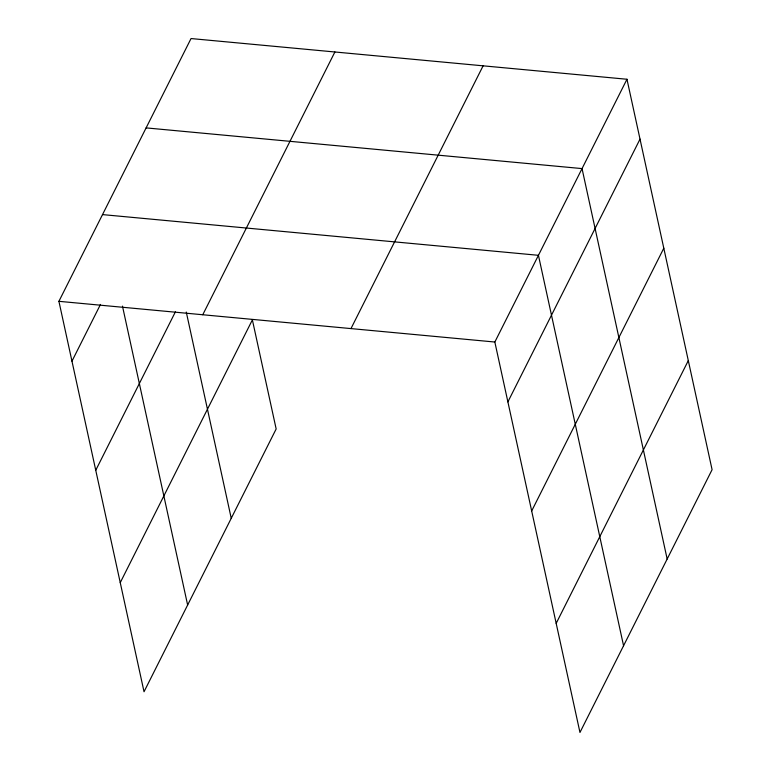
<?xml version="1.0" encoding="UTF-8"?>
<svg xmlns="http://www.w3.org/2000/svg" width="771" height="771" viewBox="0 0 771 771"><rect width="100%" height="100%" fill="white"/><g stroke="black" fill="none" stroke-linecap="round" stroke-linejoin="round"><path stroke-width="1.16" d="M120.247 582.654L252.377 319.888L276.163 428.975L144.032 691.741L58.914 301.316L191.035 38.55L626.968 79.259L712.086 469.684L579.965 732.45L494.837 342.025L626.968 79.259M71.963 361.175L100.49 304.429M95.749 470.262L175.412 311.821M202.763 314.751L334.893 51.985M350.978 328.591L483.109 65.824M507.887 401.884L640.017 139.117M531.672 510.971L663.802 248.204M556.18 623.363L688.31 360.597M146.114 127.89L582.038 168.598L667.166 559.023M102.514 214.598L538.437 255.307L623.566 645.741M58.914 301.316L494.837 342.025M186.274 312.053L231.242 518.314M122.473 306.126L187.642 605.033"/></g></svg>
